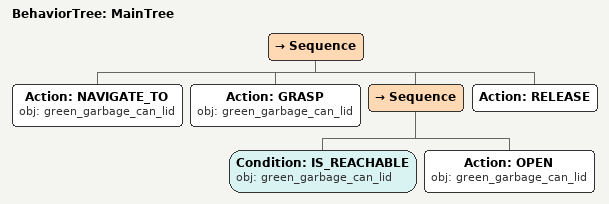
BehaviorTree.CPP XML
<root main_tree_to_execute="MainTree">
  <BehaviorTree ID="MainTree">
    <Sequence>
      <!-- Navigate to green_garbage_can_lid -->
      <Action ID="NAVIGATE_TO" obj="green_garbage_can_lid" />
      <!-- Grasp green_garbage_can_lid -->
      <Action ID="GRASP" obj="green_garbage_can_lid" />
      <Sequence>
        <!-- Check green_garbage_can_lid is reachable before OPEN -->
        <Condition ID="IS_REACHABLE" obj="green_garbage_can_lid" />
        <!-- Open green_garbage_can_lid -->
        <Action ID="OPEN" obj="green_garbage_can_lid" />
      </Sequence>
      <!-- Release -->
      <Action ID="RELEASE" />
    </Sequence>
  </BehaviorTree>
</root>
